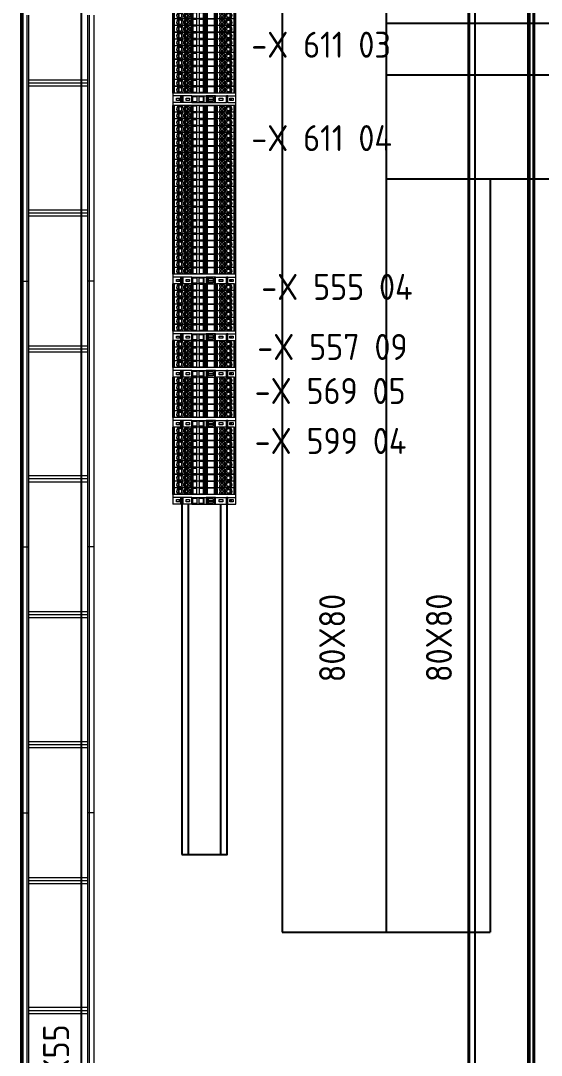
# Model space of a CAD drawing. Header units: millimetres. Extents: x 0 to 69574, y -5 to 41746.
# Drawn here: x 31602 to 32003, y 11025 to 11821 of the extents above; entities that cross this region are included whole.
import ezdxf
from ezdxf.enums import TextEntityAlignment as Align

# ---------------------------------------------------------------- set-up
doc = ezdxf.new("R2010")
doc.units = ezdxf.units.MM
doc.set_wipeout_variables(frame=1)
doc.layers.add('! NO PLOT !', color=7, linetype='Continuous', true_color=0xff75dd, plot=False)
doc.layers.add('000-PI-Oprema', color=30, linetype='Continuous', lineweight=5)
doc.layers.add('SI-ORMAR-Oprema', color=30, linetype='Continuous', lineweight=5)
for name, color, linetype in [('000-PI-ORMAR', 2, 'Continuous'), ('000-PI_TEXT', 7, 'Continuous'), ('002-PI-Kabelska kanalica', 150, 'Continuous'), ('004-PI-DIN Šina', 3, 'Continuous')]:
    doc.layers.add(name, color=color, linetype=linetype)
doc.styles.add('PI0', font='isocpeur.ttf', dxfattribs={"width": 0.9})

# ---------------------------------------------------------------- blocks, each defined once
blk = doc.blocks.new('*U946')
at = {"layer": '002-PI-Kabelska kanalica'}
for p, q in [((-20, 1220), (60, 1220)), ((-20, -100), (-20, 1220)), ((60, -100), (60, 1220))]:
    blk.add_line(p, q, dxfattribs=at)
blk = doc.blocks.new('poveznica montaznih ploca 2100mm')
at = {"layer": '! NO PLOT !'}
for p, q in [((59472.54, 55742.17), (59472.54, 53847.74)), ((59477.54, 55740.77), (59477.54, 53837.74))]:
    blk.add_line(p, q, dxfattribs=at)
blk = doc.blocks.new('*U457')
blk.add_wipeout([(47227.3, 37326.63), (47227.3, 37321.48), (47275.9, 37321.48), (47275.9, 37326.63)])
at = {"layer": '000-PI-Oprema'}
for p, q in [((47227.3, 37321.48), (47227.3, 37326.63)), ((47227.85, 37326.63), (47227.3, 37326.63)), ((47228.39, 37326.63), (47227.85, 37326.63)), ((47227.85, 37321.48), (47227.85, 37326.63)), ((47228.39, 37321.48), (47228.39, 37326.63)), ((47228.56, 37326.63), (47228.39, 37326.63)), ((47228.56, 37321.48), (47228.56, 37326.63)), ((47241.88, 37326.63), (47228.56, 37326.63)), ((47231, 37325.48), (47230.9, 37325.58)), ((47231.45, 37325.48), (47231, 37325.48)), ((47231.45, 37325.48), (47231.45, 37322.48)), ((47231.6, 37325.48), (47231.45, 37325.48)), ((47231.6, 37322.48), (47231.6, 37325.48)), ((47231.85, 37325.48), (47231.6, 37325.48)), ((47231.85, 37325.48), (47231.85, 37322.48)), ((47233.2, 37325.48), (47231.85, 37325.48)), ((47233.2, 37326.28), (47232.6, 37326.28)), ((47233.2, 37325.48), (47233.2, 37326.28)), ((47233.3, 37325.48), (47233.2, 37325.48)), ((47237.55, 37325.88), (47236.15, 37325.88)), ((47236.15, 37325.88), (47236.15, 37322.08)), ((47238.35, 37325.88), (47237.55, 37325.88)), ((47237.55, 37324.9), (47237.55, 37325.88)), ((47239.95, 37325.88), (47238.35, 37325.88)), ((47238.35, 37325.88), (47238.35, 37324.9)), ((47239.95, 37324.98), (47239.95, 37325.88)), ((47240.78, 37325.37), (47240.78, 37322.6)), ((47241.88, 37321.48), (47241.88, 37326.63)), ((47242.6, 37326.63), (47241.88, 37326.63)), ((47242.6, 37326.63), (47242.6, 37326.06)), ((47250.6, 37326.63), (47242.6, 37326.63)), ((47242.6, 37326.06), (47242.6, 37322.06)), ((47245.75, 37326.06), (47242.6, 37326.06)), ((47245.75, 37322.06), (47245.75, 37326.06)), ((47247.45, 37326.06), (47247.45, 37322.06)), ((47250.6, 37326.06), (47247.45, 37326.06)), ((47250.6, 37326.63), (47250.6, 37326.06)), ((47251.32, 37326.63), (47250.6, 37326.63)), ((47250.6, 37326.06), (47250.6, 37322.06)), ((47251.32, 37326.63), (47251.75, 37326.63)), ((47251.32, 37321.48), (47251.32, 37326.63)), ((47251.65, 37321.48), (47251.65, 37325.83)), ((47251.65, 37325.83), (47251.75, 37325.83)), ((47251.75, 37325.83), (47251.75, 37326.63)), ((47252.21, 37326.63), (47251.75, 37326.63)), ((47251.75, 37325.83), (47252.21, 37325.83)), ((47252.21, 37326.63), (47252.56, 37326.63)), ((47252.21, 37325.83), (47252.21, 37326.63)), ((47253.07, 37326.63), (47252.56, 37326.63)), ((47252.56, 37326.63), (47252.56, 37321.48)), ((47253.07, 37326.63), (47253.07, 37321.48)), ((47253.07, 37326.63), (47253.98, 37326.63)), ((47253.98, 37321.48), (47253.98, 37326.63)), ((47253.98, 37326.63), (47259.12, 37326.63)), ((47259.12, 37326.63), (47259.12, 37321.48)), ((47259.12, 37326.63), (47260.03, 37326.63)), ((47260.03, 37326.63), (47260.03, 37321.48)), ((47260.03, 37326.63), (47260.54, 37326.63)), ((47260.54, 37321.48), (47260.54, 37326.63)), ((47260.54, 37326.63), (47260.89, 37326.63)), ((47260.89, 37325.83), (47260.89, 37326.63)), ((47261.35, 37326.63), (47260.89, 37326.63)), ((47260.89, 37325.83), (47261.35, 37325.83)), ((47261.35, 37325.83), (47261.35, 37326.63)), ((47274.65, 37326.63), (47261.35, 37326.63)), ((47261.35, 37325.83), (47261.45, 37325.83)), ((47261.45, 37325.83), (47261.45, 37321.48)), ((47264.75, 37325.88), (47263.15, 37325.88)), ((47263.15, 37325.88), (47263.15, 37324.98)), ((47264.75, 37324.9), (47264.75, 37325.88)), ((47265.55, 37325.88), (47264.75, 37325.88)), ((47265.55, 37325.88), (47265.55, 37324.9)), ((47266.95, 37325.88), (47265.55, 37325.88)), ((47266.95, 37322.08), (47266.95, 37325.88)), ((47269.8, 37325.48), (47269.9, 37325.48)), ((47269.9, 37326.28), (47270.5, 37326.28)), ((47269.9, 37325.48), (47269.9, 37326.28)), ((47269.9, 37325.48), (47271.25, 37325.48)), ((47271.25, 37325.48), (47271.25, 37322.48)), ((47271.25, 37325.48), (47271.5, 37325.48)), ((47271.5, 37322.48), (47271.5, 37325.48)), ((47271.5, 37325.48), (47271.65, 37325.48)), ((47271.65, 37325.48), (47271.65, 37322.48)), ((47271.65, 37325.48), (47272.1, 37325.48)), ((47272.1, 37325.48), (47272.2, 37325.58)), ((47274.65, 37321.48), (47274.65, 37326.63)), ((47274.65, 37326.63), (47274.82, 37326.63)), ((47274.82, 37321.48), (47274.82, 37326.63)), ((47274.82, 37326.63), (47275.35, 37326.63)), ((47275.35, 37321.48), (47275.35, 37326.63)), ((47275.35, 37326.63), (47275.9, 37326.63)), ((47275.9, 37321.48), (47275.9, 37326.63)), ((47227.85, 37321.48), (47227.3, 37321.48)), ((47228.39, 37321.48), (47227.85, 37321.48)), ((47228.56, 37321.48), (47228.39, 37321.48)), ((47231.6, 37321.48), (47228.56, 37321.48)), ((47230.9, 37322.19), (47231.2, 37322.48)), ((47231.2, 37322.48), (47231.45, 37322.48)), ((47231.45, 37322.48), (47231.6, 37322.48)), ((47231.6, 37322.48), (47231.85, 37322.48)), ((47231.6, 37321.7), (47231.6, 37321.48)), ((47232.6, 37321.48), (47231.6, 37321.48)), ((47231.85, 37322.48), (47233.2, 37322.48)), ((47232.6, 37321.48), (47233.2, 37321.48)), ((47233.3, 37322.48), (47233.2, 37322.48)), ((47233.2, 37322.48), (47233.2, 37321.48)), ((47234.2, 37321.48), (47233.2, 37321.48)), ((47234.2, 37321.48), (47234.2, 37321.7)), ((47234.2, 37321.48), (47241.88, 37321.48)), ((47236.15, 37322.08), (47237.55, 37322.08)), ((47237.55, 37322.08), (47237.55, 37323.07)), ((47237.55, 37322.08), (47238.35, 37322.08)), ((47238.35, 37323.07), (47238.35, 37322.08)), ((47238.35, 37322.08), (47239.95, 37322.08)), ((47239.55, 37324.58), (47239.95, 37324.98)), ((47239.55, 37323.38), (47239.55, 37324.58)), ((47239.95, 37322.98), (47239.55, 37323.38)), ((47239.95, 37322.08), (47239.95, 37322.98)), ((47242.6, 37321.48), (47241.88, 37321.48)), ((47242.6, 37322.06), (47245.75, 37322.06)), ((47242.6, 37322.06), (47242.6, 37321.48)), ((47250.6, 37321.48), (47242.6, 37321.48)), ((47247.45, 37322.06), (47250.6, 37322.06)), ((47250.6, 37322.06), (47250.6, 37321.48)), ((47251.32, 37321.48), (47250.6, 37321.48)), ((47251.32, 37321.48), (47251.65, 37321.48)), ((47251.65, 37321.48), (47252.56, 37321.48)), ((47253.07, 37321.48), (47252.56, 37321.48)), ((47253.07, 37321.48), (47253.98, 37321.48)), ((47259.12, 37321.48), (47253.98, 37321.48)), ((47259.12, 37321.48), (47260.03, 37321.48)), ((47260.03, 37321.48), (47260.54, 37321.48)), ((47260.54, 37321.48), (47261.45, 37321.48)), ((47268.9, 37321.48), (47261.45, 37321.48)), ((47263.15, 37324.98), (47263.55, 37324.58)), ((47263.55, 37323.38), (47263.15, 37322.98)), ((47263.15, 37322.98), (47263.15, 37322.08)), ((47263.15, 37322.08), (47264.75, 37322.08)), ((47263.55, 37324.58), (47263.55, 37323.38)), ((47264.75, 37322.08), (47264.75, 37323.07)), ((47264.75, 37322.08), (47265.55, 37322.08)), ((47265.55, 37323.07), (47265.55, 37322.08)), ((47265.55, 37322.08), (47266.95, 37322.08)), ((47268.8, 37323.48), (47268.8, 37324.48)), ((47268.9, 37321.48), (47268.9, 37321.7)), ((47268.9, 37321.48), (47269.9, 37321.48)), ((47269.8, 37322.48), (47269.9, 37322.48)), ((47271.25, 37322.48), (47269.9, 37322.48)), ((47269.9, 37322.48), (47269.9, 37321.48)), ((47270.5, 37321.48), (47269.9, 37321.48)), ((47271.5, 37321.48), (47270.5, 37321.48)), ((47271.5, 37322.48), (47271.25, 37322.48)), ((47271.65, 37322.48), (47271.5, 37322.48)), ((47271.5, 37321.7), (47271.5, 37321.48)), ((47274.65, 37321.48), (47271.5, 37321.48)), ((47271.9, 37322.48), (47271.65, 37322.48)), ((47272.2, 37322.19), (47271.9, 37322.48)), ((47274.65, 37321.48), (47274.82, 37321.48)), ((47274.82, 37321.48), (47275.35, 37321.48)), ((47275.35, 37321.48), (47275.9, 37321.48))]:
    blk.add_line(p, q, dxfattribs=at)
for centre, radius, start, end in [((47232.6, 37323.88), 2.4, 135, 225), ((47232.6, 37323.88), 2.4, 90, 135), ((47233.2, 37323.88), 2.4, 294.62432, 90), ((47233.3, 37324.48), 1, 0, 90), ((47241.15, 37325.03), 0.5, 5.44059, 134.99975), ((47269.9, 37323.88), 2.4, 90, 245.37568), ((47269.8, 37324.48), 1, 90, 180), ((47270.5, 37323.88), 2.4, 45, 90), ((47270.5, 37323.88), 2.4, 315, 45), ((47232.6, 37323.88), 2.4, 225, 245.37568), ((47232.6, 37323.88), 2.4, 245.37568, 270), ((47233.2, 37323.88), 2.4, 270, 294.62432), ((47233.3, 37323.48), 1, 270, 360), ((47237.95, 37323.98), 1, 113.57818, 246.42182), ((47237.95, 37323.98), 1, 293.57818, 66.42182), ((47241.15, 37322.93), 0.5, 225, 354.55967), ((47265.15, 37323.98), 1, 113.57818, 246.42182), ((47265.15, 37323.98), 1, 293.57818, 66.42182), ((47269.8, 37323.48), 1, 180, 270), ((47269.9, 37323.88), 2.4, 245.37568, 270), ((47270.5, 37323.88), 2.4, 270, 294.62432), ((47270.5, 37323.88), 2.4, 294.62432, 315)]:
    blk.add_arc(centre, radius, start, end, dxfattribs=at)
for points in [[(47240.78, 37325.37), (47240.55, 37325.14), (47240.32, 37324.91), (47240.09, 37324.68), (47239.85, 37324.44)], [(47240.8, 37325.39), (47240.79, 37325.38), (47240.78, 37325.37)], [(47241.75, 37323.98), (47241.73, 37324.26), (47241.7, 37324.53), (47241.67, 37324.81), (47241.65, 37325.08)], [(47234.3, 37323.48), (47234.3, 37323.61), (47234.3, 37323.74), (47234.3, 37323.87), (47234.3, 37324.01), (47234.3, 37324.14), (47234.3, 37324.26), (47234.3, 37324.38), (47234.3, 37324.48)], [(47239.85, 37323.53), (47239.85, 37323.76), (47239.85, 37323.98), (47239.85, 37324.21), (47239.85, 37324.44)], [(47240.78, 37322.6), (47240.55, 37322.83), (47240.32, 37323.05), (47240.09, 37323.29), (47239.85, 37323.53)], [(47240.8, 37322.58), (47240.79, 37322.59), (47240.78, 37322.6)], [(47241.65, 37322.89), (47241.67, 37323.16), (47241.7, 37323.44), (47241.73, 37323.71), (47241.75, 37323.98)]]:
    blk.add_spline(points, degree=3, dxfattribs=at)
blk = doc.blocks.new('*U1248')
at = {"layer": '000-PI-Oprema'}
blk.add_blockref('*U457', (-47251.6, -37324.06), dxfattribs=at)
blk = doc.blocks.new('*U1249')
at = {"layer": '000-PI-Oprema', "color": 0, "linetype": 'ByBlock', "lineweight": -2, "transparency": 16777216}
blk.add_blockref('*U1248', (0, 0), dxfattribs=at)
blk.add_blockref('*U1248', (0, -5.2), dxfattribs=at)
blk.add_blockref('*U1248', (0, -10.4), dxfattribs=at)
blk.add_blockref('*U1248', (0, -15.6), dxfattribs=at)
blk.add_blockref('*U1248', (0, -20.8), dxfattribs=at)
blk.add_blockref('*U1248', (0, -26), dxfattribs=at)
blk.add_blockref('*U1248', (0, -31.2), dxfattribs=at)
blk.add_blockref('*U1248', (0, -36.4), dxfattribs=at)
blk.add_blockref('*U1248', (0, -41.6), dxfattribs=at)
blk.add_blockref('*U1248', (0, -46.8), dxfattribs=at)
blk.add_blockref('*U1248', (0, -52), dxfattribs=at)
blk.add_blockref('*U1248', (0, -57.2), dxfattribs=at)
blk = doc.blocks.new('800mm bez ploce')
at = {"layer": '000-PI-ORMAR'}
for p, q in [((47129.52, 47274.57), (47129.52, 45290.07)), ((47126.01, 47254.07), (47126.01, 45303.07)), ((47128.73, 47254.07), (47128.73, 45303.07))]:
    blk.add_line(p, q, dxfattribs=at)
blk = doc.blocks.new('*U1217')
at = {"layer": '000-PI-Oprema', "ltscale": 0.25}
for p, q in [((-5, 794.1), (-5, 998.77)), ((-1.5, 794.1), (-1.5, 998.77)), ((-0.33, 794.1), (-0.33, 998.77)), ((45.33, 794.1), (45.33, 998.77)), ((46.5, 794.1), (46.5, 998.77)), ((50, 794.1), (50, 998.77)), ((-0.33, 948.77), (45.33, 948.77)), ((-0.33, 946.44), (45.33, 946.44)), ((-0.33, 848.77), (45.33, 848.77)), ((-0.33, 846.44), (45.33, 846.44)), ((-5, 794.1), (-0.33, 794.1)), ((-5, 794.1), (-0.33, 794.1)), ((-5, 589.43), (-5, 794.1)), ((-1.5, 794.1), (-1.5, 794.1)), ((-1.5, 589.43), (-1.5, 794.1)), ((-0.33, 589.43), (-0.33, 794.1)), ((50, 794.1), (45.33, 794.1)), ((50, 794.1), (45.33, 794.1)), ((45.33, 589.43), (45.33, 794.1)), ((46.5, 589.43), (46.5, 794.1)), ((50, 589.43), (50, 794.1)), ((-0.33, 744.1), (45.33, 744.1)), ((-0.33, 741.77), (45.33, 741.77)), ((-0.33, 644.1), (45.33, 644.1)), ((-0.33, 641.77), (45.33, 641.77)), ((-5, 589.43), (-0.33, 589.43)), ((-5, 589.43), (-0.33, 589.43)), ((-5, 384.76), (-5, 589.43)), ((-1.5, 589.43), (-1.5, 589.43)), ((-1.5, 384.76), (-1.5, 589.43)), ((-0.33, 384.76), (-0.33, 589.43)), ((50, 589.43), (45.33, 589.43)), ((50, 589.43), (45.33, 589.43)), ((45.33, 384.76), (45.33, 589.43)), ((46.5, 384.76), (46.5, 589.43)), ((50, 384.76), (50, 589.43)), ((-0.33, 539.43), (45.33, 539.43)), ((-0.33, 537.1), (45.33, 537.1)), ((-0.33, 439.43), (45.33, 439.43)), ((-0.33, 437.1), (45.33, 437.1)), ((-5, 384.76), (-0.33, 384.76)), ((-5, 384.76), (-0.33, 384.76)), ((-5, 180.09), (-5, 384.76)), ((-1.5, 384.76), (-1.5, 384.76)), ((-1.5, 180.09), (-1.5, 384.76)), ((-0.33, 180.09), (-0.33, 384.76)), ((50, 384.76), (45.33, 384.76)), ((50, 384.76), (45.33, 384.76)), ((45.33, 180.09), (45.33, 384.76)), ((46.5, 180.09), (46.5, 384.76)), ((50, 180.09), (50, 384.76)), ((-0.33, 334.76), (45.33, 334.76)), ((-0.33, 332.43), (45.33, 332.43)), ((-0.33, 234.76), (45.33, 234.76)), ((-0.33, 232.43), (45.33, 232.43))]:
    blk.add_line(p, q, dxfattribs=at)
for points in [[(-0.33, 944.1), (45.33, 944.1)], [(-0.33, 844.1), (45.33, 844.1)], [(-0.33, 739.43), (45.33, 739.43)], [(-0.33, 639.43), (45.33, 639.43)], [(-0.33, 534.76), (45.33, 534.76)], [(-0.33, 434.76), (45.33, 434.76)], [(-0.33, 330.09), (45.33, 330.09)], [(-0.33, 230.09), (45.33, 230.09)]]:
    blk.add_lwpolyline(points, dxfattribs=at)
blk = doc.blocks.new('*U1413')
at = {"layer": '002-PI-Kabelska kanalica'}
for p, q in [((-20, -100), (-20, 918)), ((60, -100), (60, 918)), ((-20, -100), (60, -100))]:
    blk.add_line(p, q, dxfattribs=at)
blk = doc.blocks.new('*U1224')
at = {"layer": '002-PI-Kabelska kanalica'}
for p, q in [((-20, 480), (60, 480)), ((-20, -100), (-20, 480)), ((60, -100), (60, 480)), ((-20, -100), (60, -100))]:
    blk.add_line(p, q, dxfattribs=at)
blk = doc.blocks.new('*U1226')
at = {"layer": '002-PI-Kabelska kanalica'}
for p, q in [((-20, 369), (20, 369)), ((-20, -100), (-20, 369)), ((20, -100), (20, 369)), ((-20, -100), (20, -100))]:
    blk.add_line(p, q, dxfattribs=at)
blk = doc.blocks.new('*U1342')
at = {"layer": '000-PI-Oprema'}
blk.add_blockref('*U457', (-47251.6, -37324.06), dxfattribs=at)
blk = doc.blocks.new('*U1341')
at = {"layer": '000-PI-Oprema', "color": 0, "linetype": 'ByBlock', "lineweight": -2, "transparency": 16777216}
blk.add_blockref('*U1342', (0, 0), dxfattribs=at)
blk.add_blockref('*U1342', (0, -5.2), dxfattribs=at)
blk.add_blockref('*U1342', (0, -10.4), dxfattribs=at)
blk.add_blockref('*U1342', (0, -15.6), dxfattribs=at)
blk.add_blockref('*U1342', (0, -20.8), dxfattribs=at)
blk.add_blockref('*U1342', (0, -26), dxfattribs=at)
blk.add_blockref('*U1342', (0, -31.2), dxfattribs=at)
blk.add_blockref('*U1342', (0, -36.4), dxfattribs=at)
blk.add_blockref('*U1342', (0, -41.6), dxfattribs=at)
blk.add_blockref('*U1342', (0, -46.8), dxfattribs=at)
blk.add_blockref('*U1342', (0, -52), dxfattribs=at)
blk.add_blockref('*U1342', (0, -57.2), dxfattribs=at)
blk.add_blockref('*U1342', (0, -62.4), dxfattribs=at)
blk.add_blockref('*U1342', (0, -67.6), dxfattribs=at)
blk.add_blockref('*U1342', (0, -72.8), dxfattribs=at)
blk.add_blockref('*U1342', (0, -78), dxfattribs=at)
blk.add_blockref('*U1342', (0, -83.2), dxfattribs=at)
blk.add_blockref('*U1342', (0, -88.4), dxfattribs=at)
blk.add_blockref('*U1342', (0, -93.6), dxfattribs=at)
blk.add_blockref('*U1342', (0, -98.8), dxfattribs=at)
blk.add_blockref('*U1342', (0, -104), dxfattribs=at)
blk.add_blockref('*U1342', (0, -109.2), dxfattribs=at)
blk.add_blockref('*U1342', (0, -114.4), dxfattribs=at)
blk.add_blockref('*U1342', (0, -119.6), dxfattribs=at)
blk.add_blockref('*U1342', (0, -124.8), dxfattribs=at)
blk = doc.blocks.new('*U403')
blk.add_wipeout([(-24.3, 2.2), (24.3, 2.2), (24.3, -7.35), (-24.3, -7.35)])
at = {"layer": 'SI-ORMAR-Oprema'}
for p, q in [((-24.3, 2.2), (-24.3, -7.35)), ((24.3, 2.2), (-24.3, 2.2)), ((-18.03, 0), (-24.3, 0)), ((24.3, -7.35), (24.3, 2.2)), ((-18.03, -5.15), (-24.3, -5.15)), ((24.3, -7.35), (-24.3, -7.35)), ((-21.4, -3.42), (-21.4, -1.72)), ((-21.4, -1.72), (-18.5, -1.72)), ((-18.5, -3.42), (-21.4, -3.42)), ((-19.01, -2.38), (-19.15, -2.38)), ((-19.15, -2.78), (-19.15, -2.38)), ((-19.01, -2.78), (-19.15, -2.78)), ((-19.01, -2.38), (-19.01, -2.78)), ((-19.01, -2.38), (-18.5, -2.38)), ((-19.01, -2.78), (-18.5, -2.78)), ((-18.5, -1.72), (-18.5, -2.38)), ((-18.5, -2.38), (-18.5, -2.78)), ((-18.5, -2.78), (-18.5, -3.42)), ((-18.03, -5.15), (-18.03, 0)), ((-17.1, 0), (-18.03, 0)), ((-17.1, -5.15), (-18.03, -5.15)), ((-17.1, -5.15), (-17.1, 0)), ((-17, 0), (-17.1, 0)), ((-17, -5.15), (-17.1, -5.15)), ((-17, 0), (-17, -5.15)), ((-16.74, 0), (-17, 0)), ((-16.74, -5.15), (-17, -5.15)), ((-16.74, 0), (-16.74, -5.15)), ((-9.72, 0), (-16.74, 0)), ((-9.72, -5.15), (-16.74, -5.15)), ((-14.15, -1.72), (-11.45, -1.72)), ((-14.15, -3.42), (-14.15, -1.72)), ((-11.45, -3.42), (-14.15, -3.42)), ((-11.45, -1.72), (-11.45, -3.42)), ((-9.72, 0), (-9, 0)), ((-9.72, -5.15), (-9.72, 0)), ((-9.72, -5.15), (-9, -5.15)), ((-9, -0.57), (-9, 0)), ((-9, 0), (-1, 0)), ((-9, -4.57), (-9, -0.57)), ((-9, -0.57), (-5.85, -0.57)), ((-5.85, -4.57), (-9, -4.57)), ((-9, -5.15), (-9, -4.57)), ((-9, -5.15), (-1, -5.15)), ((-5.85, -0.57), (-5.85, -4.57)), ((-4.15, -0.57), (-1, -0.57)), ((-4.15, -4.57), (-4.15, -0.57)), ((-1, -4.57), (-4.15, -4.57)), ((-1, 0), (-1, -0.57)), ((-1, 0), (-0.28, 0)), ((-1, -0.57), (-1, -4.57)), ((-1, -4.57), (-1, -5.15)), ((-1, -5.15), (-0.28, -5.15)), ((-0.28, 0), (1.39, 0)), ((-0.28, -5.15), (-0.28, 0)), ((-0.28, -5.15), (1.39, -5.15)), ((2.32, 0), (1.39, 0)), ((1.39, 0), (1.39, -5.15)), ((1.39, -5.15), (2.32, -5.15)), ((7.69, 0), (2.32, 0)), ((2.32, 0), (2.32, -5.15)), ((2.32, -5.15), (7.69, -5.15)), ((3.22, -0.82), (6.67, -0.82)), ((3.22, -2.38), (3.22, -0.82)), ((3.22, -2.38), (6.67, -2.38)), ((3.22, -2.78), (3.22, -2.38)), ((3.22, -2.78), (6.67, -2.78)), ((3.22, -4.32), (3.22, -2.78)), ((6.67, -4.32), (3.22, -4.32)), ((6.67, -0.82), (6.67, -2.38)), ((6.67, -2.38), (6.67, -2.78)), ((6.67, -2.78), (6.67, -4.32)), ((7.69, 0), (7.69, -5.15)), ((8.51, 0), (7.69, 0)), ((7.69, -5.15), (8.51, -5.15)), ((8.51, -5.15), (8.51, 0)), ((8.51, 0), (16.74, 0)), ((8.51, -5.15), (16.74, -5.15)), ((11.45, -1.72), (14.15, -1.72)), ((11.45, -3.42), (11.45, -1.72)), ((14.15, -3.42), (11.45, -3.42)), ((14.15, -1.72), (14.15, -3.42)), ((16.74, 0), (16.74, -5.15)), ((16.74, 0), (17, 0)), ((16.74, -5.15), (17, -5.15)), ((17, -5.15), (17, 0)), ((17, 0), (17.1, 0)), ((17, -5.15), (17.1, -5.15)), ((18.03, 0), (17.1, 0)), ((17.1, -5.15), (17.1, 0)), ((18.03, -5.15), (17.1, -5.15)), ((18.03, 0), (24.3, 0)), ((18.03, -5.15), (18.03, 0)), ((18.03, -5.15), (24.3, -5.15)), ((19.55, -2.38), (19.55, -1.72)), ((19.55, -1.72), (22.25, -1.72)), ((19.55, -2.78), (19.55, -2.38)), ((19.55, -2.38), (19.89, -2.38)), ((19.55, -2.78), (19.89, -2.78)), ((19.55, -3.42), (19.55, -2.78)), ((22.25, -3.42), (19.55, -3.42)), ((19.89, -2.38), (19.89, -2.78)), ((20.59, -2.38), (19.89, -2.38)), ((20.59, -2.78), (19.89, -2.78)), ((20.59, -2.38), (20.59, -2.78)), ((22.25, -1.72), (22.25, -3.42))]:
    blk.add_line(p, q, dxfattribs=at)
blk = doc.blocks.new('*U404')
blk.add_wipeout([(-24.3, 0), (24.3, 0), (24.3, -7.35), (-24.3, -7.35)])
at = {"layer": 'SI-ORMAR-Oprema'}
for p, q in [((24.3, 0), (-24.3, 0)), ((24.3, -7.35), (24.3, 0)), ((-24.3, 0), (-24.3, -7.35)), ((-18.03, -2.2), (-24.3, -2.2)), ((-18.03, -7.35), (-24.3, -7.35)), ((-21.4, -5.62), (-21.4, -3.92)), ((-21.4, -3.92), (-18.5, -3.92)), ((-18.5, -5.62), (-21.4, -5.62)), ((-19.01, -4.58), (-19.15, -4.58)), ((-19.15, -4.98), (-19.15, -4.58)), ((-19.01, -4.98), (-19.15, -4.98)), ((-19.01, -4.58), (-19.01, -4.98)), ((-19.01, -4.58), (-18.5, -4.58)), ((-19.01, -4.98), (-18.5, -4.98)), ((-18.5, -3.92), (-18.5, -4.58)), ((-18.5, -4.58), (-18.5, -4.98)), ((-18.5, -4.98), (-18.5, -5.62)), ((-18.03, -7.35), (-18.03, -2.2)), ((-17.1, -2.2), (-18.03, -2.2)), ((-17.1, -7.35), (-18.03, -7.35)), ((-17.1, -7.35), (-17.1, -2.2)), ((-17, -2.2), (-17.1, -2.2)), ((-17, -7.35), (-17.1, -7.35)), ((-17, -2.2), (-17, -7.35)), ((-16.74, -2.2), (-17, -2.2)), ((-16.74, -7.35), (-17, -7.35)), ((-16.74, -2.2), (-16.74, -7.35)), ((-9.72, -2.2), (-16.74, -2.2)), ((-9.72, -7.35), (-16.74, -7.35)), ((-14.15, -3.92), (-11.45, -3.92)), ((-14.15, -5.62), (-14.15, -3.92)), ((-11.45, -5.62), (-14.15, -5.62)), ((-11.45, -3.92), (-11.45, -5.62)), ((-9.72, -2.2), (-9, -2.2)), ((-9.72, -7.35), (-9.72, -2.2)), ((-9.72, -7.35), (-9, -7.35)), ((-9, -2.77), (-9, -2.2)), ((-9, -2.2), (-1, -2.2)), ((-9, -6.77), (-9, -2.77)), ((-9, -2.77), (-5.85, -2.77)), ((-5.85, -6.77), (-9, -6.77)), ((-9, -7.35), (-9, -6.77)), ((-9, -7.35), (-1, -7.35)), ((-5.85, -2.77), (-5.85, -6.77)), ((-4.15, -2.77), (-1, -2.77)), ((-4.15, -6.77), (-4.15, -2.77)), ((-1, -6.77), (-4.15, -6.77)), ((-1, -2.2), (-1, -2.77)), ((-1, -2.2), (-0.28, -2.2)), ((-1, -2.77), (-1, -6.77)), ((-1, -6.77), (-1, -7.35)), ((-1, -7.35), (-0.28, -7.35)), ((-0.28, -2.2), (1.39, -2.2)), ((-0.28, -7.35), (-0.28, -2.2)), ((-0.28, -7.35), (1.39, -7.35)), ((2.32, -2.2), (1.39, -2.2)), ((1.39, -2.2), (1.39, -7.35)), ((1.39, -7.35), (2.32, -7.35)), ((7.69, -2.2), (2.32, -2.2)), ((2.32, -2.2), (2.32, -7.35)), ((2.32, -7.35), (7.69, -7.35)), ((3.22, -3.02), (6.67, -3.02)), ((3.22, -4.58), (3.22, -3.02)), ((3.22, -4.58), (6.67, -4.58)), ((3.22, -4.98), (3.22, -4.58)), ((3.22, -4.98), (6.67, -4.98)), ((3.22, -6.52), (3.22, -4.98)), ((6.67, -6.52), (3.22, -6.52)), ((6.67, -3.02), (6.67, -4.58)), ((6.67, -4.58), (6.67, -4.98)), ((6.67, -4.98), (6.67, -6.52)), ((7.69, -2.2), (7.69, -7.35)), ((8.51, -2.2), (7.69, -2.2)), ((7.69, -7.35), (8.51, -7.35)), ((8.51, -7.35), (8.51, -2.2)), ((8.51, -2.2), (16.74, -2.2)), ((8.51, -7.35), (16.74, -7.35)), ((11.45, -3.92), (14.15, -3.92)), ((11.45, -5.62), (11.45, -3.92)), ((14.15, -5.62), (11.45, -5.62)), ((14.15, -3.92), (14.15, -5.62)), ((16.74, -2.2), (16.74, -7.35)), ((16.74, -2.2), (17, -2.2)), ((16.74, -7.35), (17, -7.35)), ((17, -7.35), (17, -2.2)), ((17, -2.2), (17.1, -2.2)), ((17, -7.35), (17.1, -7.35)), ((18.03, -2.2), (17.1, -2.2)), ((17.1, -7.35), (17.1, -2.2)), ((18.03, -7.35), (17.1, -7.35)), ((18.03, -2.2), (24.3, -2.2)), ((18.03, -7.35), (18.03, -2.2)), ((18.03, -7.35), (24.3, -7.35)), ((19.55, -4.58), (19.55, -3.92)), ((19.55, -3.92), (22.25, -3.92)), ((19.55, -4.98), (19.55, -4.58)), ((19.55, -4.58), (19.89, -4.58)), ((19.55, -4.98), (19.89, -4.98)), ((19.55, -5.62), (19.55, -4.98)), ((22.25, -5.62), (19.55, -5.62)), ((19.89, -4.58), (19.89, -4.98)), ((20.59, -4.58), (19.89, -4.58)), ((20.59, -4.98), (19.89, -4.98)), ((20.59, -4.58), (20.59, -4.98)), ((22.25, -3.92), (22.25, -5.62))]:
    blk.add_line(p, q, dxfattribs=at)
blk = doc.blocks.new('*U1537')
at = {"layer": '000-PI-Oprema'}
blk.add_blockref('*U457', (-47251.6, -37324.06), dxfattribs=at)
blk = doc.blocks.new('*U1538')
at = {"layer": '000-PI-Oprema', "color": 0, "linetype": 'ByBlock', "lineweight": -2, "transparency": 16777216}
blk.add_blockref('*U1537', (0, 0), dxfattribs=at)
blk.add_blockref('*U1537', (0, -5.2), dxfattribs=at)
blk.add_blockref('*U1537', (0, -10.4), dxfattribs=at)
blk.add_blockref('*U1537', (0, -15.6), dxfattribs=at)
blk.add_blockref('*U1537', (0, -20.8), dxfattribs=at)
blk.add_blockref('*U1537', (0, -26), dxfattribs=at)
blk.add_blockref('*U1537', (0, -31.2), dxfattribs=at)
blk = doc.blocks.new('*U1539')
at = {"layer": '000-PI-Oprema'}
blk.add_blockref('*U457', (-47251.6, -37324.06), dxfattribs=at)
blk = doc.blocks.new('*U1540')
at = {"layer": '000-PI-Oprema', "color": 0, "linetype": 'ByBlock', "lineweight": -2, "transparency": 16777216}
blk.add_blockref('*U1539', (0, 0), dxfattribs=at)
blk.add_blockref('*U1539', (0, -5.2), dxfattribs=at)
blk.add_blockref('*U1539', (0, -10.4), dxfattribs=at)
blk.add_blockref('*U1539', (0, -15.6), dxfattribs=at)
blk = doc.blocks.new('*U1541')
at = {"layer": '000-PI-Oprema'}
blk.add_blockref('*U457', (-47251.6, -37324.06), dxfattribs=at)
blk = doc.blocks.new('*U1542')
at = {"layer": '000-PI-Oprema', "color": 0, "linetype": 'ByBlock', "lineweight": -2, "transparency": 16777216}
blk.add_blockref('*U1541', (0, 0), dxfattribs=at)
blk.add_blockref('*U1541', (0, -5.2), dxfattribs=at)
blk.add_blockref('*U1541', (0, -10.4), dxfattribs=at)
blk.add_blockref('*U1541', (0, -15.6), dxfattribs=at)
blk.add_blockref('*U1541', (0, -20.8), dxfattribs=at)
blk.add_blockref('*U1541', (0, -26), dxfattribs=at)
blk = doc.blocks.new('*U1535')
at = {"layer": '000-PI-Oprema'}
blk.add_blockref('*U457', (-47251.6, -37324.06), dxfattribs=at)
blk = doc.blocks.new('*U1536')
at = {"layer": '000-PI-Oprema', "color": 0, "linetype": 'ByBlock', "lineweight": -2, "transparency": 16777216}
blk.add_blockref('*U1535', (0, 0), dxfattribs=at)
blk.add_blockref('*U1535', (0, -5.2), dxfattribs=at)
blk.add_blockref('*U1535', (0, -10.4), dxfattribs=at)
blk.add_blockref('*U1535', (0, -15.6), dxfattribs=at)
blk.add_blockref('*U1535', (0, -20.8), dxfattribs=at)
blk.add_blockref('*U1535', (0, -26), dxfattribs=at)
blk.add_blockref('*U1535', (0, -31.2), dxfattribs=at)
blk.add_blockref('*U1535', (0, -36.4), dxfattribs=at)
blk.add_blockref('*U1535', (0, -41.6), dxfattribs=at)
blk.add_blockref('*U1535', (0, -46.8), dxfattribs=at)

msp = doc.modelspace()

# ---------------------------------------------------------------- linework, layer by layer
at = {"layer": '! NO PLOT !'}
msp.add_line((31601.65, 12761.404), (31601.65, 10776.904), dxfattribs=at)
at = {"layer": '000-PI-ORMAR'}
for p, q in [((31601.638, 12761.404), (31601.638, 10776.904)), ((31603.138, 12761.404), (31603.138, 10776.904)), ((31992.138, 12761.404), (31992.138, 10776.904)), ((31993.638, 12761.404), (31993.638, 10776.904)), ((31993.65, 10776.904), (31993.65, 12761.404)), ((31993.638, 12740.904), (31993.638, 10789.904)), ((31993.638, 12740.904), (31993.638, 10789.904)), ((31648.138, 12709.404), (31648.138, 10819.404)), ((31947.138, 12709.404), (31947.138, 10819.404))]:
    msp.add_line(p, q, dxfattribs=at)
at = {"layer": '004-PI-DIN Šina'}
msp.add_lwpolyline([(31725.65, 11179.404), (31760.65, 11179.404), (31760.65, 12439.404), (31725.65, 12439.404)], close=True, dxfattribs=at)
for points in [[(31730.65, 12439.404), (31730.65, 11179.404)], [(31755.65, 12439.404), (31755.65, 11179.404)]]:
    msp.add_lwpolyline(points, dxfattribs=at)

# ---------------------------------------------------------------- block references
at = {"layer": '! NO PLOT !'}
msp.add_blockref('poveznica montaznih ploca 2100mm', (-27526.161, -43031.862), dxfattribs=at)
at = {"xscale": -1, "rotation": 180}
for name, p in [('*U946', (31823.15, 12339.404)), ('*U1224', (31903.15, 11599.404))]:
    msp.add_blockref(name, p, dxfattribs=at)
at = {"rotation": 270}
for name, p in [('*U1226', (31983.15, 11799.404)), ('*U1413', (31983.15, 11759.404))]:
    msp.add_blockref(name, p, dxfattribs=at)
at = {"layer": '000-PI-Oprema', "ltscale": 0.25}
msp.add_blockref('800mm bez ploce', (-15132.372, -34513.162), dxfattribs=at)
at = {"layer": '000-PI-Oprema', "xscale": -1}
msp.add_blockref('*U1217', (31653.138, 10826.623), dxfattribs=at)

# ---------------------------------------------------------------- texts
at = {"char_height": 20, "width": 16.78721, "attachment_point": 5, "rotation": 90, "style": 'PI0'}
for s, insert in [('{\\fISOCPEUR|b0|i0|c238|p34;8}0X{\\fISOCPEUR|b0|i0|c238|p34;8}0', (31841.546, 11345.915)), ('{\\fISOCPEUR|b0|i0|c238|p34;8}0X{\\fISOCPEUR|b0|i0|c238|p34;8}0', (31923.806, 11346.101)), ('{\\fISOCPEUR|b0|i0|c238|p34;400}X{\\fISOCPEUR|b0|i0|c238|p34;55}', (31628.949, 11008.187))]:
    msp.add_mtext(s, dxfattribs=dict(at, insert=insert))
at = {"layer": '000-PI_TEXT', "style": 'PI0', "width": 0.9}
for s, p in [('-X 611 03', (31779.278, 11786.715)), ('-X 611 04', (31779.278, 11714.815)), ('-X 555 04', (31786.926, 11600.255)), ('-X 557 09', (31783.882, 11554.027)), ('-X 569 05', (31781.861, 11520.146)), ('-X 599 04', (31781.861, 11481.646))]:
    msp.add_text(s, height=20, dxfattribs=at).set_placement(p, align=Align.BOTTOM_LEFT)

# ---------------------------------------------------------------- next in the draw order: block references
at = {"layer": '000-PI-Oprema'}
for name, p in [('*U1249', (31743.15, 11825.268)), ('*U1341', (31743.15, 11753.368)), ('*U1540', (31743.15, 11572.368))]:
    msp.add_blockref(name, p, dxfattribs=at)

# ---------------------------------------------------------------- next in the draw order: block references
at = {"layer": 'SI-ORMAR-Oprema'}
for name, p in [('*U403', (31743.15, 11763.293)), ('*U404', (31743.15, 11625.993)), ('*U404', (31743.15, 11554.193))]:
    msp.add_blockref(name, p, dxfattribs=at)

# ---------------------------------------------------------------- next in the draw order: block references
at = {"layer": '000-PI-Oprema'}
for name, p in [('*U1538', (31743.15, 11616.068)), ('*U1542', (31743.15, 11544.268))]:
    msp.add_blockref(name, p, dxfattribs=at)

# ---------------------------------------------------------------- next in the draw order: block references
at = {"layer": 'SI-ORMAR-Oprema'}
for p in [(31743.15, 11582.293), (31743.15, 11515.693)]:
    msp.add_blockref('*U404', p, dxfattribs=at)

# ---------------------------------------------------------------- next in the draw order: block references
at = {"layer": '000-PI-Oprema'}
msp.add_blockref('*U1536', (31743.15, 11505.768), dxfattribs=at)

# ---------------------------------------------------------------- next in the draw order: block references
at = {"layer": 'SI-ORMAR-Oprema'}
msp.add_blockref('*U404', (31743.15, 11456.393), dxfattribs=at)

doc.saveas('drawing.dxf')
